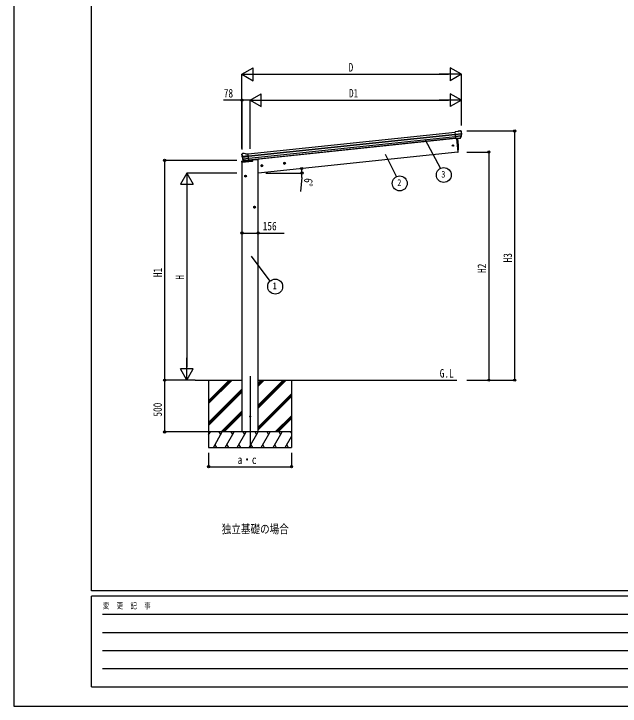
# Model space of a CAD drawing. Units: millimetres, scale not verified. Extents: x -10512 to 10512, y -7425 to 7425.
# Drawn here: x -10512 to -4661, y -7425 to -740 of the extents above; entities that cross this region are included whole.
import ezdxf
from ezdxf.enums import TextEntityAlignment as Align

# ---------------------------------------------------------------- set-up
doc = ezdxf.new("R2010")
doc.units = ezdxf.units.MM
doc.header["$LTSCALE"] = 30
for name, color, linetype in [('0-2_USER1', 3, 'Continuous'), ('0-3_YKK_12', 2, 'Continuous'), ('0-4_YKK_13', 4, 'Continuous'), ('0-5_YKK_A1', 4, 'Continuous'), ('0-6_YKK_D', 6, 'Continuous'), ('0-7_YKK_ZWAK', 7, 'Continuous')]:
    doc.layers.add(name, color=color, linetype=linetype)
doc.styles.add('ＭＳ ゴシック', font='')
doc.styles.get('ＭＳ ゴシック').set_extended_font_data('MS Gothic')

msp = doc.modelspace()

# ---------------------------------------------------------------- linework, layer by layer
at = {"layer": '0-3_YKK_12'}
msp.add_line((-8232.77, -4238.67), (-8232.77, -4931.99), dxfattribs=at)
at = {"layer": '0-4_YKK_13'}
for p, q in [((-6201.65, -1868.57), (-6201.65, -1868.57)), ((-6197.98, -1869.66), (-6197.98, -1869.66)), ((-6197.98, -1869.66), (-6193.66, -1873.16)), ((-6227.96, -1877.37), (-6254.49, -1880.16)), ((-6247.7, -1944.71), (-6254.49, -1880.16)), ((-6252.33, -1900.69), (-6192.59, -1894.41)), ((-6192.11, -1900.28), (-6251.71, -1906.54)), ((-6192.95, -1917.03), (-6249.98, -1923.03)), ((-6194.34, -1921.69), (-6249.51, -1927.49)), ((-6202.9, -1938.27), (-6193.45, -1919.97)), ((-6201.84, -1938.7), (-6191.72, -1920.44)), ((-6193.66, -1873.16), (-6192.8, -1873.85)), ((-6191.41, -1877.55), (-6191.72, -1875.7)), ((-6204.35, -1939.93), (-6247.73, -1944.48)), ((-6247.7, -1944.71), (-6237.76, -1943.67)), ((-6241.13, -1944.02), (-6227.43, -2074.39)), ((-6237.76, -1943.67), (-6237.48, -1943.73)), ((-6237.48, -1943.73), (-6212.15, -1941.07)), ((-6212.15, -1941.07), (-6211.9, -1940.95)), ((-6211.9, -1940.95), (-6204.21, -1940.14)), ((-8312.81, -2100.52), (-8312.89, -2098.64)), ((-8311.52, -2095.75), (-8312.22, -2096.61)), ((-8308.02, -2091.43), (-8311.52, -2095.75)), ((-8248.41, -2110.48), (-8308.15, -2116.76)), ((-8308.02, -2091.43), (-8308.02, -2091.43)), ((-8307.4, -2122.6), (-8247.8, -2116.34)), ((-8304.67, -2089.61), (-8304.66, -2089.61)), ((-8303.1, -2138.82), (-8246.07, -2132.82)), ((-8300.77, -2143.09), (-8245.6, -2137.29)), ((-8277.09, -2092.74), (-8250.57, -2089.95)), ((-8243.79, -2154.51), (-8250.57, -2089.95)), ((-6227.43, -2074.39), (-6225.38, -2074.11)), ((-8312.95, -2172.43), (-8311.71, -2163.01)), ((-8311.94, -2172.32), (-8312.95, -2172.43)), ((-8311.94, -2172.32), (-8210.42, -2161.65)), ((-8310.72, -2163.07), (-8311.94, -2172.32)), ((-8311.94, -2172.32), (-8310.72, -2163.07)), ((-8310.2, -2163.09), (-8311.41, -2172.26)), ((-8310.72, -2163.07), (-8310.82, -2162.15)), ((-8310.82, -2162.15), (-8310.72, -2163.07)), ((-8205.95, -2152.06), (-8310.72, -2163.07)), ((-8310.72, -2163.07), (-8205.95, -2152.06)), ((-8205.95, -2152.13), (-8310.2, -2163.09)), ((-8309.28, -2163.49), (-8309.33, -2163)), ((-8205.95, -2152.63), (-8309.28, -2163.49)), ((-8289.89, -2158.16), (-8303.59, -2142.41)), ((-8288.95, -2157.52), (-8302, -2141.59)), ((-8279.59, -2158.27), (-8287.28, -2159.08)), ((-8287.19, -2158.84), (-8243.81, -2154.28)), ((-8279.32, -2158.33), (-8279.59, -2158.27)), ((-8253.99, -2155.67), (-8279.32, -2158.33)), ((-8253.73, -2155.55), (-8253.99, -2155.67)), ((-8243.79, -2154.51), (-8253.73, -2155.55)), ((-8240.95, -2154.8), (-8240.95, -2156.31)), ((-8205.95, -2156.68), (-8205.95, -2152.06))]:
    msp.add_line(p, q, dxfattribs=at)
for points in [[(-6227.96, -1877.37), (-6216.37, -1870.4), (-6216.36, -1870.4)], [(-6215.13, -1869.99), (-6215.13, -1869.99), (-6201.65, -1868.57)], [(-8291.18, -2088.19), (-8291.18, -2088.19), (-8304.66, -2089.61)], [(-8277.09, -2092.74), (-8289.89, -2088.34), (-8289.89, -2088.34)], [(-8310.82, -2162.15), (-8205.95, -2151.12), (-8205.95, -2152.06)]]:
    msp.add_lwpolyline(points, dxfattribs=at)
for centre, radius in [((-6274.22, -2011.84), 6.5), ((-8232.52, -4626.91), 5)]:
    msp.add_circle(centre, radius, dxfattribs=at)
for centre, radius, start, end in [((-6214.82, -1872.97), 3, 96.02369, 120.97631), ((-6201.13, -1873.54), 5, 51.04426, 95.95574), ((-6204.46, -1937.25), 2.99, 285.2717, 331.00739), ((-6384.97, -1899.2), 192.44, 1.4271, 6.57578), ((-6196.11, -1918.59), 3, 332.69111, 354.20009), ((-6392.31, -1898.67), 200.2, 354.20009, 359.53883), ((-6147.32, -1892.3), 45.32, 182.67122, 185.64518), ((-6191.92, -1901.61), 1.35, 95.1605, 97.91927), ((-6189.32, -1900.06), 2.74, 179.02151, 184.43412), ((-6194.35, -1918.99), 3, 331, 354.13916), ((-6392.31, -1898.67), 202, 354.13916, 6), ((-7122.03, -2034.18), 900, 357.63919, 5.84085), ((-6225.79, -2071.13), 3, 278, 357.63919), ((-8111.91, -2079.4), 202, 186, 197.86084), ((-8118.98, -2081.45), 192.44, 185.42422, 190.5729), ((-8352.87, -2124.11), 45.32, 6.35482, 9.32878), ((-8304.14, -2094.58), 5, 96.04426, 140.95574), ((-8310.18, -2122.97), 2.74, 7.56588, 12.97849), ((-8307.31, -2123.95), 1.35, 94.08073, 96.8395), ((-8111.91, -2079.4), 200.2, 192.46117, 197.79991), ((-8290.86, -2091.17), 3, 71.02369, 95.97631), ((-8311.44, -2166.67), 3.66, 78.7113, 94.17753), ((-8311.44, -2166.67), 3.66, 78.7113, 94.17753), ((-8310.71, -2163.14), 1, 96, 172.5), ((-8301.32, -2140.44), 3, 197.86084, 221), ((-8299.68, -2139.69), 3, 197.79991, 219.30889), ((-8287.63, -2156.2), 2.99, 220.99261, 266.7283), ((-8210.95, -2156.68), 5, 276, 0)]:
    msp.add_arc(centre, radius, start, end, dxfattribs=at)
for centre, major_axis, ratio, start_param, end_param in [((-6204.66, -1936.95), (-0.11, 3), 0.642905, 3.2459383, 4.203928), ((-6202.23, -1936.69), (1.08, 3.13), 0.040856, 2.1135035, 2.1416249), ((-6193.67, -1877.16), (-0.87, 5.91), 0.020485, 0.671432, 1.5691306), ((-6199.07, -1872.64), (5.88, -1.31), 0.24881, 0.460585, 0.4641038), ((-6194.69, -1876.18), (-2.34, 1.9), 0.995767, 3.9859716, 4.712389), ((-6390, -1920.61), (-20.92, 199.05), 0.994373, 4.7113789, 4.7277536), ((-6204.53, -1937.15), (1.66, -2.51), 0.997631, 5.8041905, 5.8929484), ((-6204.6, -1937.04), (3.53, -2.11), 0.650902, 5.2561448, 5.3289554), ((-8309.89, -2098.5), (1.9, 2.34), 0.995767, 1.5707963, 2.2972137), ((-8306.34, -2094.12), (-5.48, -2.51), 0.24881, 5.8190815, 5.8226003), ((-8310.68, -2099.66), (-0.38, 5.97), 0.020485, 4.7140547, 5.6117533), ((-8109.61, -2101.35), (-20.92, 199.05), 0.994373, 1.5554317, 1.5718064), ((-8289.93, -2156.12), (-1.71, 2.84), 0.040856, 4.1415604, 4.1696818), ((-8287.5, -2155.86), (-0.51, 2.96), 0.642905, 2.0792573, 3.037247), ((-8287.54, -2155.97), (-3.02, -2.79), 0.650902, 0.9542299, 1.0270405), ((-8287.59, -2156.09), (-1.1, -2.8), 0.997631, 0.3902369, 0.4789948)]:
    msp.add_ellipse(centre, major_axis=major_axis, ratio=ratio, start_param=start_param, end_param=end_param, dxfattribs=at)
at = {"layer": '0-5_YKK_A1'}
for p, q in [((-8250.36, -2091.94), (-6254.28, -1882.15)), ((-8248.38, -2110.84), (-6252.29, -1901.04)), ((-8247.95, -2115.02), (-6251.85, -1905.22)), ((-8245.85, -2134.88), (-6249.76, -1925.08)), ((-6248.01, -1941.82), (-8244.09, -2151.61)), ((-6247.9, -1942.81), (-8173.19, -2145.17)), ((-6241.13, -1944.02), (-6227.43, -2074.39)), ((-6227.43, -2074.39), (-8154.77, -2276.97)), ((-8310.27, -4776.97), (-8310.27, -2172.14)), ((-8173.19, -2145.17), (-8172.58, -2150.97)), ((-8154.77, -4776.97), (-8154.77, -2150.97)), ((-8108.61, -2204.74), (-8128.5, -2206.84)), ((-8119.34, -2198.33), (-8125.41, -2202.74)), ((-8125.41, -2202.74), (-8124.63, -2210.2)), ((-8117.51, -2215.73), (-8119.6, -2195.84)), ((-8112.48, -2201.38), (-8119.34, -2198.33)), ((-7889.81, -2181.75), (-7909.71, -2183.84)), ((-7900.54, -2175.33), (-7906.62, -2179.74)), ((-7906.62, -2179.74), (-7905.83, -2187.21)), ((-7905.83, -2187.21), (-7898.98, -2190.26)), ((-7898.71, -2192.74), (-7900.81, -2172.85)), ((-7893.69, -2178.38), (-7900.54, -2175.33)), ((-8124.63, -2210.2), (-8117.77, -2213.25)), ((-8265.77, -2306.52), (-8285.77, -2306.52)), ((-8275.77, -2299.01), (-8282.27, -2302.76)), ((-8282.27, -2302.76), (-8282.27, -2310.27)), ((-8282.27, -2310.27), (-8275.77, -2314.02)), ((-8275.77, -2316.52), (-8275.77, -2296.52)), ((-8269.27, -2302.76), (-8275.77, -2299.01)), ((-8178.77, -2606.52), (-8198.77, -2606.52)), ((-8188.77, -2599.01), (-8195.27, -2602.76)), ((-8195.27, -2602.76), (-8195.27, -2610.27)), ((-8188.77, -2616.52), (-8188.77, -2596.52)), ((-8182.27, -2602.76), (-8188.77, -2599.01)), ((-8195.27, -2610.27), (-8188.77, -2614.02)), ((-8761.41, -4276.97), (-8310.27, -4276.97)), ((-8632.77, -4503.6), (-8406.14, -4276.97)), ((-8632.77, -4489.45), (-8420.28, -4276.97)), ((-8632.77, -4475.31), (-8434.42, -4276.97)), ((-8632.77, -4277.02), (-8632.77, -4926.96)), ((-8154.77, -4276.97), (-6235.83, -4276.97)), ((-8154.77, -4546.09), (-7885.64, -4276.97)), ((-8154.77, -4531.95), (-7899.78, -4276.97)), ((-8154.77, -4517.81), (-7913.92, -4276.97)), ((-8154.77, -4333.9), (-8097.83, -4276.97)), ((-8154.77, -4319.76), (-8111.97, -4276.97)), ((-8154.77, -4305.62), (-8126.12, -4276.97)), ((-7832.77, -4277.02), (-7832.77, -4926.96)), ((-8632.77, -4687.44), (-8310.77, -4365.44)), ((-8632.77, -4701.58), (-8310.77, -4379.59)), ((-8632.77, -4715.73), (-8310.77, -4393.73)), ((-8154.77, -4729.94), (-7832.77, -4407.94)), ((-8154.77, -4744.08), (-7832.77, -4422.09)), ((-8154.77, -4758.23), (-7832.77, -4436.23)), ((-8510.16, -4776.97), (-8310.77, -4577.58)), ((-8496.02, -4776.97), (-8310.77, -4591.72)), ((-8481.88, -4776.97), (-8310.77, -4605.86)), ((-7989.66, -4776.97), (-7832.77, -4620.08)), ((-7975.52, -4776.97), (-7832.77, -4634.22)), ((-7961.38, -4776.97), (-7832.77, -4648.36)), ((-7832.77, -4776.97), (-8632.77, -4776.97)), ((-8632.77, -4805.9), (-8616.06, -4776.97)), ((-8631.06, -4802.95), (-8632.77, -4799.99)), ((-8587.19, -4926.97), (-8500.59, -4776.97)), ((-8515.59, -4802.95), (-8530.59, -4776.96)), ((-8471.72, -4926.96), (-8385.12, -4776.96)), ((-8400.12, -4802.95), (-8415.12, -4776.96)), ((-8356.25, -4926.96), (-8269.65, -4776.96)), ((-8284.65, -4802.95), (-8299.65, -4776.97)), ((-8240.78, -4926.96), (-8154.18, -4776.97)), ((-8169.18, -4802.95), (-8184.18, -4776.96)), ((-8125.31, -4926.96), (-8038.71, -4776.97)), ((-8053.71, -4802.95), (-8068.71, -4776.96)), ((-8009.85, -4926.96), (-7923.24, -4776.97)), ((-7938.24, -4802.95), (-7953.24, -4776.96)), ((-7832.77, -4785.63), (-7837.77, -4776.96)), ((-7894.38, -4926.96), (-7832.77, -4820.26)), ((-8632.77, -4926.96), (-7832.77, -4926.96)), ((-8572.2, -4900.99), (-8557.2, -4926.96)), ((-8456.73, -4900.99), (-8441.73, -4926.96)), ((-8341.26, -4900.99), (-8326.26, -4926.96)), ((-8225.78, -4900.98), (-8210.78, -4926.96)), ((-8110.31, -4900.99), (-8095.32, -4926.96)), ((-7994.85, -4900.99), (-7979.85, -4926.96)), ((-7879.38, -4900.99), (-7864.38, -4926.96))]:
    msp.add_line(p, q, dxfattribs=at)
for points in [[(-8154.77, -2150.97), (-8174.77, -2150.97), (-8205.95, -2154.24)], [(-8117.77, -2213.25), (-8111.7, -2208.84), (-8112.48, -2201.38)], [(-7898.98, -2190.26), (-7892.9, -2185.85), (-7893.69, -2178.38)], [(-8275.77, -2314.02), (-8269.27, -2310.27), (-8269.27, -2302.76)], [(-8188.77, -2614.02), (-8182.27, -2610.27), (-8182.27, -2602.76)]]:
    msp.add_lwpolyline(points, dxfattribs=at)
for centre, radius in [((-8118.55, -2205.79), 8.5), ((-8118.55, -2205.79), 7.7), ((-8118.55, -2205.79), 6.5), ((-7899.76, -2182.79), 8.5), ((-7899.76, -2182.79), 7.7), ((-7899.76, -2182.79), 6.5), ((-8275.77, -2306.52), 8.5), ((-8275.77, -2306.52), 7.7), ((-8275.77, -2306.52), 6.5), ((-8188.77, -2606.52), 8.5), ((-8188.77, -2606.52), 7.7), ((-8188.77, -2606.52), 6.5)]:
    msp.add_circle(centre, radius, dxfattribs=at)
at = {"layer": '0-6_YKK_D'}
for p, q in [((-8310.77, -1323.57), (-8202.52, -1261.07)), ((-8202.52, -1386.07), (-8202.52, -1261.07)), ((-6192.39, -1323.57), (-6300.64, -1261.07)), ((-6300.64, -1261.07), (-6300.64, -1386.07)), ((-8310.77, -2040.98), (-8310.77, -1322.57)), ((-8310.77, -1323.57), (-8202.52, -1386.07)), ((-8310.77, -1323.57), (-8094.26, -1323.57)), ((-8185.77, -1323.57), (-6317.39, -1323.57)), ((-6192.39, -1323.57), (-6408.89, -1323.57)), ((-6192.39, -1323.57), (-6300.64, -1386.07)), ((-6192.39, -1818.25), (-6192.39, -1322.57)), ((-8232.52, -1573.57), (-8124.27, -1511.07)), ((-8124.27, -1636.07), (-8124.27, -1511.07)), ((-6192.39, -1573.57), (-6300.64, -1511.07)), ((-6300.64, -1511.07), (-6300.64, -1636.07)), ((-8310.27, -2050.99), (-8310.27, -1572.57)), ((-8232.52, -2042.82), (-8232.52, -1572.57)), ((-8232.52, -2042.82), (-8232.52, -1572.57)), ((-8232.52, -1573.57), (-8124.27, -1636.07)), ((-8232.52, -1573.57), (-8016.01, -1573.57)), ((-8107.52, -1573.57), (-6317.39, -1573.57)), ((-6192.39, -1573.57), (-6408.89, -1573.57)), ((-6192.39, -1573.57), (-6300.64, -1636.07)), ((-6192.39, -1817.25), (-6192.39, -1572.57)), ((-6140.55, -1870.55), (-5677.69, -1870.55)), ((-5678.69, -4276.97), (-5678.69, -1870.55)), ((-6545.09, -1950.37), (-6395.19, -2231.77)), ((-6930.3, -2094.62), (-6820.41, -2312.91)), ((-6141.55, -2074.39), (-5927.69, -2074.39)), ((-5928.69, -2074.39), (-5928.69, -4276.97)), ((-8360.77, -2154.46), (-9058.74, -2154.46)), ((-9057.74, -2154.46), (-9057.74, -4276.97)), ((-8843.21, -2276.97), (-8905.71, -2385.22)), ((-8360.77, -2276.97), (-8844.21, -2276.97)), ((-8843.21, -2276.97), (-8780.71, -2385.22)), ((-8843.21, -2276.97), (-8843.21, -2493.47)), ((-8080.41, -2276.97), (-7730.86, -2276.97)), ((-7733.99, -2319.41), (-7747.57, -2454.06)), ((-8905.71, -2385.22), (-8780.71, -2385.22)), ((-8843.21, -2401.97), (-8843.21, -4151.97)), ((-8220.92, -3079.55), (-8041.13, -3322.19)), ((-8843.21, -4276.97), (-8843.21, -4060.46)), ((-8843.21, -4276.97), (-8905.71, -4168.71)), ((-8780.71, -4168.71), (-8905.71, -4168.71)), ((-8843.21, -4276.97), (-8780.71, -4168.71)), ((-8762.41, -4276.97), (-9058.74, -4276.97)), ((-8762.41, -4276.97), (-9058.74, -4276.97)), ((-9057.74, -4276.97), (-9057.74, -4776.97)), ((-8762.41, -4276.97), (-8844.21, -4276.97)), ((-6141.55, -4276.97), (-5927.69, -4276.97)), ((-6141.55, -4276.97), (-5677.69, -4276.97)), ((-8633.77, -4776.97), (-9058.74, -4776.97)), ((-8632.77, -4977.91), (-8632.77, -5113.68)), ((-7832.77, -4977.91), (-7832.77, -5113.68)), ((-8632.77, -5112.68), (-7832.77, -5112.68))]:
    msp.add_line(p, q, dxfattribs=at)
for points in [[(-8232.52, -1573.57), (-8310.27, -1573.57), (-8487.97, -1573.57)], [(-8310.27, -2856.52), (-8154.77, -2856.52), (-7905.07, -2856.52)]]:
    msp.add_lwpolyline(points, dxfattribs=at)
for centre, radius in [((-8310.27, -1573.57), 10.62), ((-5678.69, -1870.55), 10.62), ((-5928.69, -2074.39), 10.62), ((-9057.74, -2154.46), 10.62), ((-7734.17, -2232.76), 10.62), ((-7731.86, -2276.97), 10.62), ((-6362.97, -2296.16), 72), ((-6788.04, -2377.22), 72), ((-8310.27, -2856.52), 10.62), ((-8154.77, -2856.52), 10.62), ((-7990.4, -3373.29), 72), ((-9057.74, -4276.97), 10.62), ((-9057.74, -4276.97), 10.62), ((-5928.69, -4276.97), 10.62), ((-5678.69, -4276.97), 10.62), ((-9057.74, -4776.97), 10.62), ((-8632.77, -5112.68), 10.62), ((-7832.77, -5112.68), 10.62)]:
    msp.add_circle(centre, radius, dxfattribs=at)
for start, end in [(0, 6), (354.23974, 0)]:
    msp.add_arc((-8154.77, -2276.97), 422.91, start, end, dxfattribs=at)
at = {"layer": '0-7_YKK_ZWAK'}
for p, q in [((-9762.45, -6312.5), (-9762.45, 6937.5)), ((9737.55, -6312.5), (-9762.45, -6312.5)), ((-3262.45, -6362.5), (-9762.45, -6362.5)), ((-9762.45, -7237.5), (-9762.45, -6362.5)), ((-9656.2, -6537.5), (-3387.45, -6537.5)), ((-9656.2, -6712.5), (-3387.45, -6712.5)), ((-9656.2, -6887.5), (-3387.45, -6887.5)), ((-9656.2, -7062.5), (-3387.45, -7062.5)), ((-9762.45, -7237.5), (-3262.45, -7237.5))]:
    msp.add_line(p, q, dxfattribs=at)
msp.add_lwpolyline([(-10512.5, -7425), (10512.5, -7425), (10512.5, 7425), (-10512.5, 7425)], close=True, dxfattribs=at)

# ---------------------------------------------------------------- texts
at = {"layer": '0-2_USER1', "style": 'ＭＳ ゴシック', "width": 0.8}
for s, p in [('G.L', (-6402.34, -4277)), ('独立基礎の場合', (-8505.73, -5780.95))]:
    msp.add_text(s, height=82.48, dxfattribs=at).set_placement(p, align=Align.BOTTOM_LEFT)
at = {"layer": '0-6_YKK_D', "style": 'ＭＳ ゴシック', "width": 0.8}
for s, height, p in [('D', 82.48, (-7281.58, -1321.97)), ('78', 82.48, (-8486.37, -1571.97)), ('D1', 82.48, (-7278.45, -1571.97)), ('3', 65.98, (-6386.97, -2341.16)), ('2', 65.98, (-6812.04, -2422.22)), ('156', 82.48, (-8110.67, -2854.92)), ('1', 65.98, (-8014.4, -3418.29)), ('a・c', 82.48, (-8352.77, -5111.08))]:
    msp.add_text(s, height=height, dxfattribs=at).set_placement(p, align=Align.BOTTOM_LEFT)
for s, rotation, p in [('6°', 264.24, (-7732.5, -2321.24)), ('H3', 90, (-5680.29, -3139.76)), ('H1', 90, (-9059.34, -3281.71)), ('H2', 90, (-5930.29, -3241.68)), ('H', 90, (-8844.81, -3306.97)), ('500', 90, (-9059.41, -4628.97))]:
    msp.add_text(s, height=82.48, rotation=rotation, dxfattribs=at).set_placement(p, align=Align.BOTTOM_LEFT)
at = {"layer": '0-7_YKK_ZWAK', "style": 'ＭＳ ゴシック', "width": 0.8}
msp.add_text('変  更  記  事', height=54.99, dxfattribs=at).set_placement((-9653.28, -6500), align=Align.BOTTOM_LEFT)

doc.saveas('drawing.dxf')
